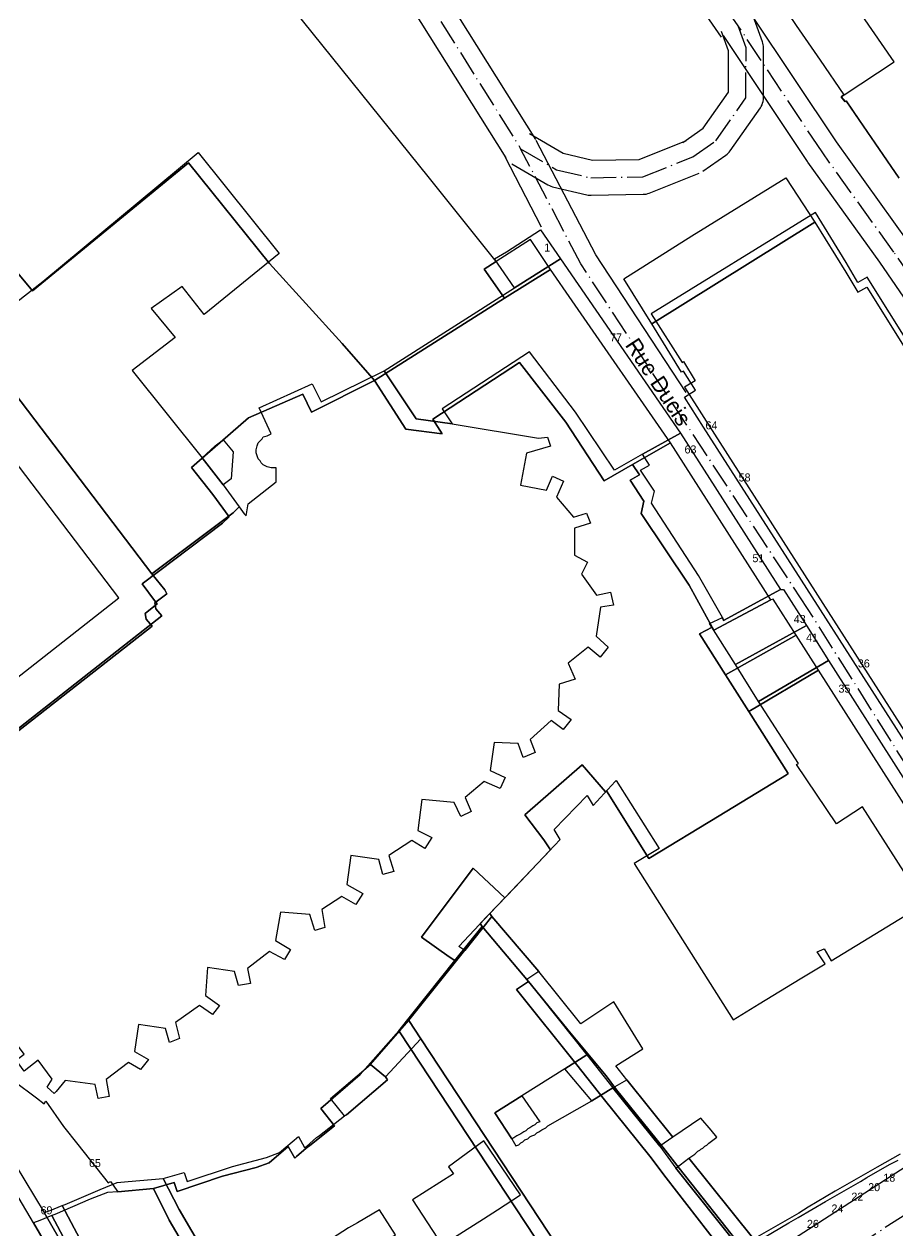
# Model space of a CAD drawing. Header units: metres. Extents: x 1927837 to 1928448, y 4266568 to 4267119.
# Drawn here: x 1928118.8 to 1928206.1, y 4266882.5 to 4267003.2 of the extents above; entities that cross this region are included whole.
import ezdxf
from ezdxf.enums import TextEntityAlignment as Align

# ---------------------------------------------------------------- set-up
doc = ezdxf.new("R2010")
doc.units = ezdxf.units.M
doc.linetypes.add('DASHDOT', pattern=[3.556, 2.54, -0.508, 0, -0.508])
for name, color, linetype in [('BAT_BATI', 8, 'CONTINUOUS'), ('CAD_LIMITE', 94, 'CONTINUOUS'), ('TXT_ADRESSE', 8, 'CONTINUOUS'), ('TXT_VOIE', 7, 'CONTINUOUS'), ('VOI_AXE', 1, 'DASHDOT'), ('VOI_BORDURE', 7, 'CONTINUOUS')]:
    doc.layers.add(name, color=color, linetype=linetype)

msp = doc.modelspace()

# ---------------------------------------------------------------- linework, layer by layer
at = {"layer": 'BAT_BATI'}
for points in [[(1928206.26, 4266987.78), (1928202.26, 4266993.58), (1928200.96, 4266995.49), (1928200.86, 4266995.39), (1928200.46, 4266995.89), (1928200.76, 4266996.09), (1928205.77, 4266999.38), (1928199.37, 4267008.7), (1928193.58, 4267017.21), (1928188.67, 4267013.81), (1928188.27, 4267013.61), (1928187.77, 4267014.31), (1928187.97, 4267014.41), (1928182.97, 4267021.52), (1928182.57, 4267022.02), (1928183.27, 4267022.52), (1928195.29, 4267030.22), (1928224.03, 4267048.61)], [(1928217.7, 4266914.51), (1928186.72, 4266962.87), (1928184.82, 4266965.88), (1928185.92, 4266966.58), (1928184.72, 4266968.48), (1928184.52, 4266968.38), (1928181.53, 4266973.19), (1928197.85, 4266983.38), (1928200.95, 4266978.37), (1928202.15, 4266976.37), (1928203.05, 4266976.87), (1928216.44, 4266955.44)], [(1928110.63, 4266926.82), (1928132.56, 4266944.01), (1928131.96, 4266944.71), (1928131.86, 4266945.31), (1928133.06, 4266946.21), (1928132.86, 4266946.61), (1928131.56, 4266948.22), (1928139.68, 4266954.31), (1928140.28, 4266954.91), (1928140.78, 4266954.21), (1928140.98, 4266954.01), (1928141.18, 4266955.21), (1928143.98, 4266957.41), (1928143.98, 4266958.81), (1928143.78, 4266958.81), (1928143.48, 4266958.81), (1928143.08, 4266958.91), (1928142.88, 4266959.01), (1928142.68, 4266959.11), (1928142.48, 4266959.31), (1928142.38, 4266959.51), (1928142.18, 4266959.71), (1928142.08, 4266960.01), (1928141.98, 4266960.31), (1928141.98, 4266960.61), (1928142.08, 4266961.01), (1928142.18, 4266961.32), (1928142.39, 4266961.51), (1928142.58, 4266961.71), (1928142.69, 4266961.92), (1928143.09, 4266962.01), (1928143.29, 4266962.11), (1928143.49, 4266962.21), (1928142.29, 4266964.82), (1928147.59, 4266967.21), (1928148.49, 4266965.41), (1928154.8, 4266968.51), (1928158, 4266963.7), (1928161.6, 4266963.2), (1928170.21, 4266961.79), (1928171.11, 4266961.89), (1928171.41, 4266960.99), (1928169, 4266960.29), (1928168.4, 4266957.09), (1928171, 4266956.58), (1928171.6, 4266957.98), (1928172.7, 4266957.48), (1928172, 4266955.88), (1928173.7, 4266953.88), (1928175, 4266954.28), (1928175.4, 4266953.28), (1928173.8, 4266952.78), (1928173.8, 4266950.08), (1928175.1, 4266949.37), (1928174.5, 4266948.17), (1928176, 4266946.07), (1928177.4, 4266946.37), (1928177.7, 4266945.07), (1928176.4, 4266944.87), (1928175.99, 4266941.97), (1928177.19, 4266940.87), (1928176.39, 4266939.87), (1928175.19, 4266940.87), (1928173.19, 4266939.27), (1928173.89, 4266937.67), (1928172.29, 4266937.17), (1928172.18, 4266934.57), (1928173.48, 4266933.66), (1928172.68, 4266932.66), (1928171.48, 4266933.57), (1928169.38, 4266931.67), (1928169.88, 4266930.37), (1928168.68, 4266929.87), (1928168.18, 4266931.27), (1928165.77, 4266931.37), (1928165.37, 4266928.57), (1928166.87, 4266927.87), (1928166.37, 4266926.77), (1928164.77, 4266927.47), (1928162.87, 4266925.87), (1928163.47, 4266924.47), (1928162.46, 4266923.97), (1928161.77, 4266925.37), (1928158.56, 4266925.67), (1928158.16, 4266922.57), (1928159.56, 4266921.87), (1928158.86, 4266920.77), (1928157.56, 4266921.57), (1928155.26, 4266920.07), (1928155.75, 4266918.47), (1928154.65, 4266918.17), (1928154.25, 4266919.67), (1928151.45, 4266920.07), (1928151.05, 4266917.17), (1928152.65, 4266916.27), (1928151.95, 4266915.17), (1928150.55, 4266915.97), (1928148.55, 4266914.67), (1928148.84, 4266912.87), (1928147.84, 4266912.57), (1928147.34, 4266914.17), (1928144.44, 4266914.38), (1928143.94, 4266911.58), (1928145.44, 4266910.67), (1928144.84, 4266909.67), (1928143.34, 4266910.47), (1928141.13, 4266908.77), (1928141.43, 4266907.27), (1928140.23, 4266907.08), (1928139.83, 4266908.48), (1928137.13, 4266908.88), (1928136.93, 4266906.08), (1928138.33, 4266905.07), (1928137.63, 4266904.18), (1928136.33, 4266905.08), (1928133.92, 4266903.38), (1928134.32, 4266901.78), (1928133.32, 4266901.38), (1928132.92, 4266902.78), (1928130.22, 4266903.18), (1928129.82, 4266900.48), (1928131.22, 4266899.68), (1928130.42, 4266898.68), (1928129.22, 4266899.38), (1928127.01, 4266897.68), (1928127.31, 4266895.98), (1928126.21, 4266895.78), (1928125.91, 4266897.18), (1928122.91, 4266897.58), (1928122.01, 4266896.48), (1928121.81, 4266896.28), (1928121.11, 4266896.89), (1928121.61, 4266897.69), (1928120.21, 4266899.59), (1928118.81, 4266898.49), (1928118.01, 4266899.59), (1928118.81, 4266900.19), (1928116.11, 4266903.79)], [(1928191.75, 4266881.71), (1928185.25, 4266889.82), (1928185.85, 4266890.22), (1928186.05, 4266890.42), (1928186.15, 4266890.52), (1928186.35, 4266890.62), (1928186.45, 4266890.72), (1928186.65, 4266890.82), (1928186.85, 4266891.02), (1928187.05, 4266891.12), (1928187.25, 4266891.32), (1928188.05, 4266891.92), (1928187.46, 4266892.62), (1928186.45, 4266893.82), (1928183.65, 4266891.92), (1928179.05, 4266897.63), (1928177.95, 4266899.03), (1928180.66, 4266900.73), (1928177.76, 4266905.44), (1928174.45, 4266903.24), (1928170.26, 4266908.45), (1928165.56, 4266913.96), (1928165.36, 4266914.26), (1928167.86, 4266916.86), (1928172.37, 4266921.66), (1928171.77, 4266922.66), (1928175.08, 4266926.06), (1928175.68, 4266925.05), (1928177.88, 4266927.45), (1928177.98, 4266927.55), (1928182.28, 4266920.75), (1928179.77, 4266919.25), (1928189.67, 4266903.63), (1928192.27, 4266905.22), (1928196.38, 4266907.72), (1928198.88, 4266909.22), (1928198.08, 4266910.42), (1928198.78, 4266910.72), (1928199.48, 4266909.52), (1928208.79, 4266915.22), (1928202.6, 4266924.93), (1928199.99, 4266923.23), (1928196, 4266929.14), (1928196.2, 4266929.24), (1928192.2, 4266935.45), (1928199.21, 4266939.54), (1928215.3, 4266914.31)], [(1928176.63, 4266874.11), (1928158.44, 4266901.75), (1928157.24, 4266903.56), (1928162.85, 4266910.56), (1928165.56, 4266913.96), (1928170.26, 4266908.45), (1928169.05, 4266907.65), (1928175.05, 4266900.14), (1928172.85, 4266898.74), (1928168.54, 4266896.04), (1928165.84, 4266894.34), (1928167.54, 4266891.74), (1928167.94, 4266891.04), (1928168.24, 4266891.14), (1928168.44, 4266891.34), (1928168.64, 4266891.44), (1928168.84, 4266891.64), (1928169.14, 4266891.74), (1928169.34, 4266891.94), (1928169.54, 4266892.04), (1928169.84, 4266892.13), (1928170.04, 4266892.33), (1928170.24, 4266892.44), (1928170.54, 4266892.64), (1928170.74, 4266892.73), (1928170.94, 4266892.83), (1928171.14, 4266893.03), (1928175.55, 4266895.53), (1928177.65, 4266896.83), (1928182.35, 4266891.02), (1928183.95, 4266888.82), (1928190.25, 4266880.91)], [(1928141.1, 4266873.05), (1928134.31, 4266884.66), (1928132.71, 4266887.77), (1928134.81, 4266888.36), (1928135.11, 4266887.46), (1928139.61, 4266888.96), (1928143.02, 4266889.86), (1928144.32, 4266890.36), (1928146.22, 4266891.96), (1928146.82, 4266890.86), (1928147.02, 4266890.96), (1928148.02, 4266891.86), (1928148.32, 4266892.06), (1928150.83, 4266894.05), (1928151.03, 4266894.15), (1928155.13, 4266897.65), (1928154.93, 4266897.95), (1928158.44, 4266901.75), (1928176.63, 4266874.11)], [(1928206.37, 4266890.2), (1928204.06, 4266888.9), (1928203.36, 4266888.5), (1928200.56, 4266886.9), (1928199.86, 4266886.5), (1928197.16, 4266884.9), (1928196.25, 4266884.3), (1928192.05, 4266881.91)]]:
    msp.add_lwpolyline(points, dxfattribs=at)
for points in [[(1928090.83, 4266951.15), (1928089.74, 4266952.46), (1928090.04, 4266952.76), (1928084.84, 4266957.97), (1928085.74, 4266958.67), (1928090.34, 4266962.26), (1928094.44, 4266956.96), (1928120.68, 4266977.45), (1928136.21, 4266990.34), (1928144.3, 4266980.23), (1928136.79, 4266974.13), (1928134.59, 4266976.93), (1928131.49, 4266974.74), (1928133.89, 4266971.83), (1928129.58, 4266968.53), (1928136.58, 4266959.82), (1928138.68, 4266957.12), (1928140.28, 4266954.91), (1928139.68, 4266954.31), (1928131.56, 4266948.22), (1928117.87, 4266966.24), (1928094.24, 4266948.15), (1928093.53, 4266947.75)], [(1928178.73, 4266977.69), (1928185.54, 4266981.99), (1928194.95, 4266987.79), (1928197.85, 4266983.38), (1928181.53, 4266973.19)], [(1928165.82, 4266979.71), (1928167.02, 4266980.41), (1928170.43, 4266982.61), (1928172.42, 4266979.7), (1928167.82, 4266976.8)], [(1928158, 4266963.7), (1928154.8, 4266968.51), (1928167.82, 4266976.8), (1928172.42, 4266979.7), (1928184.42, 4266962.28), (1928180.61, 4266960.18), (1928177.81, 4266958.58), (1928173.91, 4266964.39), (1928169.31, 4266970.4), (1928160.6, 4266964.7), (1928161.6, 4266963.2)], [(1928117.87, 4266966.24), (1928131.56, 4266948.22), (1928132.86, 4266946.61), (1928133.06, 4266946.21), (1928131.86, 4266945.31), (1928131.96, 4266944.71), (1928132.56, 4266944.01), (1928110.63, 4266926.82), (1928107.43, 4266931.02), (1928102.23, 4266937.73), (1928099.13, 4266941.64), (1928094.24, 4266948.15)], [(1928136.58, 4266959.82), (1928137.88, 4266961.02), (1928138.68, 4266961.62), (1928139.68, 4266960.42), (1928139.48, 4266957.71), (1928138.68, 4266957.12)], [(1928194.41, 4266946.65), (1928188.7, 4266943.56), (1928188.6, 4266943.86), (1928186.21, 4266948.06), (1928181.51, 4266955.27), (1928181.81, 4266956.47), (1928180.41, 4266958.58), (1928181.31, 4266959.08), (1928180.61, 4266960.18), (1928184.42, 4266962.28)], [(1928111.43, 4266932.62), (1928128.26, 4266945.82), (1928117.06, 4266960.54), (1928099.94, 4266947.44)], [(1928188.6, 4266943.86), (1928188.7, 4266943.56), (1928194.41, 4266946.65), (1928194.71, 4266946.65), (1928197.01, 4266943.05), (1928189.9, 4266939.15), (1928187.3, 4266943.26)], [(1928189.9, 4266939.15), (1928197.01, 4266943.05), (1928199.21, 4266939.54), (1928192.2, 4266935.45)], [(1928162.25, 4266910.96), (1928165.36, 4266914.26), (1928165.56, 4266913.96), (1928162.85, 4266910.56)], [(1928153.43, 4266899.16), (1928157.24, 4266903.56), (1928158.44, 4266901.75), (1928154.93, 4266897.95)], [(1928172.85, 4266898.74), (1928175.05, 4266900.14), (1928177.65, 4266896.83), (1928175.55, 4266895.53)], [(1928149.43, 4266895.76), (1928153.43, 4266899.16), (1928154.93, 4266897.95), (1928155.13, 4266897.65), (1928151.03, 4266894.15), (1928150.83, 4266894.05)], [(1928179.05, 4266897.63), (1928183.65, 4266891.92), (1928182.35, 4266891.02), (1928177.65, 4266896.83)], [(1928170.04, 4266893.34), (1928169.84, 4266893.14), (1928169.64, 4266893.04), (1928169.34, 4266892.84), (1928169.14, 4266892.74), (1928168.94, 4266892.54), (1928168.74, 4266892.44), (1928168.44, 4266892.24), (1928168.24, 4266892.14), (1928168.04, 4266892.04), (1928167.74, 4266891.84), (1928167.54, 4266891.74), (1928165.84, 4266894.34), (1928168.54, 4266896.04), (1928170.34, 4266893.44)], [(1928161.72, 4266881.84), (1928164.73, 4266883.73), (1928166.13, 4266884.63), (1928168.43, 4266886.13), (1928164.74, 4266891.54), (1928161.23, 4266888.94), (1928161.73, 4266888.24), (1928157.63, 4266885.64), (1928160.62, 4266881.03)], [(1928108.26, 4266862.07), (1928103.67, 4266867.88), (1928096.57, 4266874.89), (1928097.27, 4266875.39), (1928104.88, 4266880.39), (1928106.68, 4266881.59), (1928117.9, 4266889.18), (1928120.8, 4266884.37), (1928129.09, 4266869.96), (1928127.49, 4266869.06), (1928129.98, 4266864.95), (1928131.69, 4266865.75), (1928137.98, 4266854.44), (1928137.38, 4266854.14), (1928130.57, 4266850.84), (1928129.87, 4266850.54), (1928127.67, 4266849.44), (1928127.47, 4266849.34), (1928127.27, 4266849.24), (1928120.86, 4266846.05), (1928120.36, 4266845.75), (1928110.16, 4266859.17)], [(1928185.25, 4266889.82), (1928191.75, 4266881.71), (1928191.05, 4266881.31), (1928190.25, 4266880.91), (1928183.95, 4266888.82)], [(1928133.19, 4266872.15), (1928130.29, 4266870.56), (1928122.6, 4266885.07), (1928122.9, 4266885.17), (1928126.4, 4266886.67), (1928128.1, 4266887.37), (1928129.2, 4266887.47), (1928132.71, 4266887.77), (1928134.31, 4266884.66), (1928141.1, 4266873.05), (1928143, 4266869.94), (1928148.99, 4266859.73), (1928144.79, 4266857.73), (1928143.69, 4266857.23), (1928139.58, 4266855.24), (1928132.99, 4266866.45), (1928133.79, 4266866.85), (1928132.69, 4266868.95), (1928133.89, 4266870.75)], [(1928129.39, 4266870.16), (1928129.09, 4266869.96), (1928120.8, 4266884.37), (1928121.4, 4266884.57), (1928122.6, 4266885.07), (1928130.29, 4266870.56)], [(1928159.72, 4266878.13), (1928159.22, 4266878.93), (1928158.92, 4266878.73), (1928157.12, 4266879.14), (1928155.42, 4266881.84), (1928155.92, 4266882.14), (1928154.32, 4266884.64), (1928152.12, 4266883.34), (1928151.22, 4266882.84), (1928149.52, 4266881.75), (1928153.81, 4266874.64), (1928154.61, 4266873.24), (1928156.21, 4266874.13), (1928160.62, 4266876.73)]]:
    msp.add_lwpolyline(points, close=True, dxfattribs=at)
at = {"layer": 'CAD_LIMITE'}
for points in [[(1928224, 4267048.61), (1928195.33, 4267030.24), (1928183.32, 4267022.54), (1928182.55, 4267022.01), (1928182.96, 4267021.48), (1928187.92, 4267014.46), (1928187.77, 4267014.33), (1928188.3, 4267013.62), (1928188.63, 4267013.78), (1928191.46, 4267009.63), (1928194.29, 4267005.49), (1928195.98, 4267003.03), (1928198.36, 4266999.57), (1928200.72, 4266996.1), (1928200.46, 4266995.91), (1928200.86, 4266995.43), (1928200.96, 4266995.49), (1928202.3, 4266993.54), (1928206.22, 4266987.8)], [(1928153.82, 4266967.53), (1928166.81, 4266975.78), (1928164.78, 4266978.67), (1928165.99, 4266979.42), (1928159.17, 4266987.93), (1928146.77, 4267003.35), (1928144.24, 4267006.56), (1928146.04, 4267007.94), (1928137.02, 4267020.29), (1928118, 4267004.96), (1928117.84, 4267005.2), (1928104.87, 4266994.18), (1928115.32, 4266981.64), (1928119.63, 4266976.49), (1928135.22, 4266989.29), (1928143.33, 4266979.24), (1928150.6, 4266971.25), (1928153.82, 4266967.53)], [(1928109.64, 4266925.81), (1928131.6, 4266942.98), (1928130.99, 4266943.67), (1928130.89, 4266944.26), (1928132.08, 4266945.21), (1928131.82, 4266945.56), (1928130.6, 4266947.23), (1928138.63, 4266953.28), (1928139.3, 4266953.9), (1928137.65, 4266956.13), (1928135.53, 4266958.85), (1928136.86, 4266960), (1928137.64, 4266960.66), (1928141.24, 4266963.82), (1928146.64, 4266966.18), (1928147.52, 4266964.39), (1928153.82, 4266967.53), (1928150.6, 4266971.25), (1928143.33, 4266979.24), (1928135.22, 4266989.29), (1928119.63, 4266976.49), (1928115.32, 4266981.64)], [(1928200.97, 4266979.35), (1928197.89, 4266984.33), (1928181.49, 4266974.21), (1928184.56, 4266969.35), (1928184.72, 4266969.43), (1928185.89, 4266967.52), (1928184.81, 4266966.86), (1928186.75, 4266963.83), (1928217.69, 4266915.46)], [(1928166.81, 4266975.78), (1928171.42, 4266978.65), (1928169.4, 4266981.64), (1928165.99, 4266979.42), (1928164.78, 4266978.67), (1928166.81, 4266975.78)], [(1928216.45, 4266956.47), (1928203.07, 4266977.87), (1928202.14, 4266977.35), (1928200.97, 4266979.35)], [(1928153.82, 4266967.53), (1928156.96, 4266962.68), (1928160.59, 4266962.21), (1928159.64, 4266963.68), (1928168.32, 4266969.34), (1928172.93, 4266963.39), (1928176.78, 4266957.51), (1928179.61, 4266959.15), (1928183.42, 4266961.31), (1928173.59, 4266975.49), (1928171.42, 4266978.65), (1928166.81, 4266975.78), (1928153.82, 4266967.53)], [(1928117.79, 4266897.52), (1928120.05, 4266895.83), (1928120.81, 4266895.23), (1928120.96, 4266895.49), (1928122.74, 4266892.97), (1928124.15, 4266891.16), (1928127.2, 4266887.35), (1928127.42, 4266887.48), (1928128.18, 4266886.43), (1928131.74, 4266886.79), (1928133.79, 4266887.36), (1928134.1, 4266886.47), (1928138.63, 4266888), (1928142, 4266888.86), (1928143.28, 4266889.33), (1928145.2, 4266890.98), (1928145.85, 4266889.8), (1928146.04, 4266889.97), (1928147, 4266890.8), (1928147.34, 4266891.07), (1928149.82, 4266893.04), (1928148.44, 4266894.76), (1928152.39, 4266898.18), (1928156.25, 4266902.55), (1928161.84, 4266909.57), (1928161.29, 4266909.93), (1928158.52, 4266911.89), (1928163.7, 4266918.81), (1928166.84, 4266915.82), (1928171.4, 4266920.62), (1928170.74, 4266921.64), (1928168.85, 4266924.13), (1928174.59, 4266929.12), (1928176.91, 4266926.42), (1928177, 4266926.52), (1928181.23, 4266919.75), (1928188.28, 4266924.04), (1928195, 4266928.14), (1928195.17, 4266928.26), (1928191.23, 4266934.47), (1928188.91, 4266938.11), (1928186.3, 4266942.21), (1928187.57, 4266942.88), (1928185.26, 4266947.08), (1928180.48, 4266954.26), (1928180.76, 4266955.49), (1928179.39, 4266957.59), (1928180.3, 4266958.1), (1928179.61, 4266959.15), (1928176.78, 4266957.51), (1928172.93, 4266963.39), (1928168.32, 4266969.34), (1928159.64, 4266963.68), (1928160.59, 4266962.21), (1928156.96, 4266962.68), (1928153.82, 4266967.53), (1928147.52, 4266964.39), (1928146.64, 4266966.18), (1928141.24, 4266963.82), (1928137.64, 4266960.66), (1928136.86, 4266960), (1928135.53, 4266958.85), (1928137.65, 4266956.13), (1928139.3, 4266953.9), (1928138.63, 4266953.28), (1928130.6, 4266947.23), (1928131.82, 4266945.56), (1928132.08, 4266945.21), (1928130.89, 4266944.26), (1928130.99, 4266943.67), (1928131.6, 4266942.98), (1928109.64, 4266925.81)], [(1928187.57, 4266942.88), (1928187.74, 4266942.57), (1928193.44, 4266945.63), (1928183.42, 4266961.31), (1928179.61, 4266959.15), (1928180.3, 4266958.1), (1928179.39, 4266957.59), (1928180.76, 4266955.49), (1928180.48, 4266954.26), (1928185.26, 4266947.08), (1928187.57, 4266942.88)], [(1928188.91, 4266938.11), (1928195.98, 4266942.09), (1928193.67, 4266945.68), (1928193.44, 4266945.63), (1928187.74, 4266942.57), (1928187.57, 4266942.88), (1928186.3, 4266942.21), (1928188.91, 4266938.11)], [(1928191.23, 4266934.47), (1928198.2, 4266938.57), (1928195.98, 4266942.09), (1928188.91, 4266938.11), (1928191.23, 4266934.47)], [(1928214.33, 4266913.32), (1928198.2, 4266938.57), (1928191.23, 4266934.47), (1928195.17, 4266928.26), (1928195, 4266928.14), (1928188.28, 4266924.04), (1928181.23, 4266919.75), (1928177, 4266926.52), (1928176.91, 4266926.42), (1928174.59, 4266929.12), (1928168.85, 4266924.13), (1928170.74, 4266921.64), (1928171.4, 4266920.62), (1928166.84, 4266915.82)], [(1928166.84, 4266915.82), (1928163.7, 4266918.81), (1928158.52, 4266911.89), (1928161.29, 4266909.93), (1928161.84, 4266909.57), (1928164.58, 4266912.96), (1928164.39, 4266913.27), (1928166.84, 4266915.82)], [(1928166.84, 4266915.82), (1928164.39, 4266913.27), (1928164.58, 4266912.96), (1928169.22, 4266907.45), (1928173.45, 4266902.28), (1928176.97, 4266898.03), (1928178.01, 4266896.64), (1928182.64, 4266890.91), (1928184.28, 4266888.8), (1928190.69, 4266880.67), (1928191.07, 4266880.87), (1928195.25, 4266883.35), (1928196.16, 4266883.87), (1928198.89, 4266885.46), (1928202.39, 4266887.49), (1928203.05, 4266887.89), (1928205.31, 4266889.18), (1928206.16, 4266889.61)], [(1928156.25, 4266902.55), (1928157.42, 4266900.78), (1928175.66, 4266873.1), (1928176.14, 4266873.37), (1928180.25, 4266875.39), (1928183.73, 4266877.29), (1928188.68, 4266879.65), (1928189.19, 4266879.86), (1928182.98, 4266887.83), (1928181.36, 4266890.01), (1928176.68, 4266895.82), (1928174.06, 4266899.13), (1928168.02, 4266906.67), (1928169.22, 4266907.45), (1928164.58, 4266912.96), (1928161.84, 4266909.57), (1928156.25, 4266902.55)], [(1928190.69, 4266880.67), (1928184.28, 4266888.8), (1928182.64, 4266890.91), (1928178.01, 4266896.64), (1928176.97, 4266898.03), (1928173.45, 4266902.28), (1928169.22, 4266907.45), (1928168.02, 4266906.67), (1928174.06, 4266899.13), (1928176.68, 4266895.82), (1928181.36, 4266890.01), (1928182.98, 4266887.83), (1928189.19, 4266879.86), (1928190.04, 4266880.32), (1928190.69, 4266880.67)], [(1928175.66, 4266873.1), (1928157.42, 4266900.78), (1928156.25, 4266902.55), (1928152.39, 4266898.18), (1928148.44, 4266894.76), (1928149.82, 4266893.04), (1928147.34, 4266891.07), (1928147, 4266890.8), (1928146.04, 4266889.97), (1928145.85, 4266889.8), (1928145.2, 4266890.98), (1928143.28, 4266889.33), (1928142, 4266888.86), (1928138.63, 4266888), (1928134.1, 4266886.47), (1928133.79, 4266887.36), (1928131.74, 4266886.79)], [(1928102.7, 4266866.87), (1928107.28, 4266861.02), (1928109.17, 4266858.18), (1928119.33, 4266844.77), (1928119.82, 4266845.04), (1928126.29, 4266848.26), (1928126.49, 4266848.36), (1928126.65, 4266848.43), (1928128.87, 4266849.52), (1928129.53, 4266849.84), (1928136.4, 4266853.13), (1928136.95, 4266853.4), (1928130.66, 4266864.78), (1928128.94, 4266863.92), (1928126.51, 4266868.08), (1928128.08, 4266868.98), (1928119.75, 4266883.34), (1928116.87, 4266888.21), (1928105.63, 4266880.61), (1928103.87, 4266879.43), (1928096.31, 4266874.37), (1928095.56, 4266873.89), (1928102.7, 4266866.87)], [(1928128.18, 4266886.43), (1928127.14, 4266886.38), (1928125.41, 4266885.7), (1928121.88, 4266884.18), (1928121.55, 4266884.08), (1928129.27, 4266869.58), (1928132.19, 4266871.13), (1928132.88, 4266869.75), (1928131.71, 4266867.91), (1928132.77, 4266865.86), (1928131.98, 4266865.46), (1928138.6, 4266854.23), (1928142.7, 4266856.26), (1928143.77, 4266856.71), (1928147.99, 4266858.74), (1928141.97, 4266868.91), (1928140.1, 4266872.04), (1928133.3, 4266883.61), (1928131.74, 4266886.79), (1928128.18, 4266886.43)], [(1928131.74, 4266886.79), (1928133.3, 4266883.61), (1928140.1, 4266872.04)], [(1928121.55, 4266884.08), (1928120.38, 4266883.58), (1928119.75, 4266883.34), (1928128.08, 4266868.98), (1928126.51, 4266868.08), (1928128.94, 4266863.92), (1928130.66, 4266864.78), (1928136.95, 4266853.4), (1928138.6, 4266854.23), (1928131.98, 4266865.46), (1928132.77, 4266865.86), (1928131.71, 4266867.91), (1928132.88, 4266869.75), (1928132.19, 4266871.13), (1928129.27, 4266869.58), (1928121.55, 4266884.08)]]:
    msp.add_lwpolyline(points, dxfattribs=at)
at = {"layer": 'VOI_AXE'}
for points in [[(1928137.16, 4267040.58), (1928168.43, 4266990.71)], [(1928190.16, 4267003), (1928180.47, 4267017.02), (1928175.47, 4267025.43)], [(1928185.64, 4266989.9), (1928187.95, 4266991.5), (1928190.95, 4266995.8), (1928190.96, 4267000.8), (1928190.16, 4267003)], [(1928211.75, 4266971.66), (1928205.75, 4266980.37), (1928198.56, 4266990.38), (1928190.16, 4267003)], [(1928197.11, 4266944.75), (1928174.43, 4266979.2), (1928168.43, 4266990.71)], [(1928168.43, 4266990.71), (1928172.03, 4266988.61), (1928175.43, 4266987.8), (1928180.64, 4266987.9), (1928185.64, 4266989.9)], [(1928227.59, 4266896.98), (1928211.3, 4266922.22), (1928197.11, 4266944.75)], [(1928213.17, 4266888.19), (1928195.15, 4266876.6), (1928169.11, 4266863.91), (1928157.1, 4266857.82), (1928145.48, 4266853.03), (1928133.67, 4266848.04)]]:
    msp.add_lwpolyline(points, dxfattribs=at)
at = {"layer": 'VOI_BORDURE'}
for points in [[(1928138.64, 4267041.51), (1928169.91, 4266991.64)], [(1928135.67, 4267039.65), (1928166.95, 4266989.78)], [(1928188.52, 4267001.86), (1928178.82, 4267015.88), (1928178.75, 4267016), (1928173.75, 4267024.41)], [(1928186.64, 4266988.46), (1928188.95, 4266990.06), (1928189.07, 4266990.15), (1928189.18, 4266990.26), (1928189.29, 4266990.37), (1928189.38, 4266990.49), (1928192.39, 4266994.79), (1928192.48, 4266994.94), (1928192.56, 4266995.1), (1928192.62, 4266995.27), (1928192.67, 4266995.44), (1928192.7, 4266995.62), (1928192.7, 4266995.79), (1928192.71, 4267000.8), (1928192.7, 4267000.95), (1928192.68, 4267001.1), (1928192.65, 4267001.25), (1928192.6, 4267001.4), (1928191.81, 4267003.6)], [(1928213.19, 4266972.65), (1928207.19, 4266981.36), (1928207.17, 4266981.39), (1928199.99, 4266991.38), (1928191.62, 4267003.97)], [(1928184.65, 4266991.33), (1928186.69, 4266992.75), (1928189.21, 4266996.35), (1928189.21, 4267000.49), (1928188.52, 4267002.41)], [(1928210.31, 4266970.66), (1928204.32, 4266979.36), (1928197.13, 4266989.36), (1928197.1, 4266989.42), (1928188.7, 4267002.03)], [(1928169.32, 4266992.22), (1928172.69, 4266990.25), (1928175.62, 4266989.56), (1928180.29, 4266989.64), (1928185, 4266991.52)], [(1928184.99, 4266966.34), (1928175.94, 4266980.09), (1928169.98, 4266991.52)], [(1928170.53, 4266982.88), (1928166.88, 4266989.9)], [(1928167.55, 4266989.2), (1928171.15, 4266987.1), (1928171.3, 4266987.02), (1928171.46, 4266986.95), (1928171.63, 4266986.9), (1928175.03, 4266986.1), (1928175.18, 4266986.07), (1928175.32, 4266986.06), (1928175.47, 4266986.05), (1928180.67, 4266986.15), (1928180.83, 4266986.16), (1928180.99, 4266986.18), (1928181.14, 4266986.22), (1928181.29, 4266986.27), (1928186.29, 4266988.27)], [(1928211.01, 4266891.56), (1928193.18, 4266880.09), (1928167.36, 4266867.51), (1928167.3, 4266867.48), (1928155.43, 4266861.46), (1928143.96, 4266856.73), (1928143.93, 4266856.71), (1928139.27, 4266854.75)]]:
    msp.add_lwpolyline(points, dxfattribs=at)

# ---------------------------------------------------------------- texts
at = {"layer": 'TXT_ADRESSE'}
for s, p in [('1', (1928170.79, 4266980.43)), ('77', (1928177.37, 4266971.44)), ('64', (1928186.91, 4266962.66)), ('63', (1928184.81, 4266960.25)), ('58', (1928190.22, 4266957.45)), ('51', (1928191.6, 4266949.38)), ('43', (1928195.73, 4266943.3)), ('41', (1928196.97, 4266941.45)), ('36', (1928202.14, 4266938.86)), ('35', (1928200.2, 4266936.34)), ('65', (1928125.28, 4266888.92)), ('18', (1928204.69, 4266887.46)), ('20', (1928203.17, 4266886.51)), ('24', (1928199.5, 4266884.38)), ('22', (1928201.49, 4266885.56)), ('69', (1928120.44, 4266884.2)), ('26', (1928197.05, 4266882.84))]:
    msp.add_text(s, height=0.8, dxfattribs=at).set_placement(p)
at = {"layer": 'TXT_VOIE'}
msp.add_text('Rue Ducis', height=1.6, rotation=303.3663, dxfattribs=at).set_placement((1928182.2, 4266967.4), align=Align.MIDDLE_CENTER)

doc.saveas('drawing.dxf')
